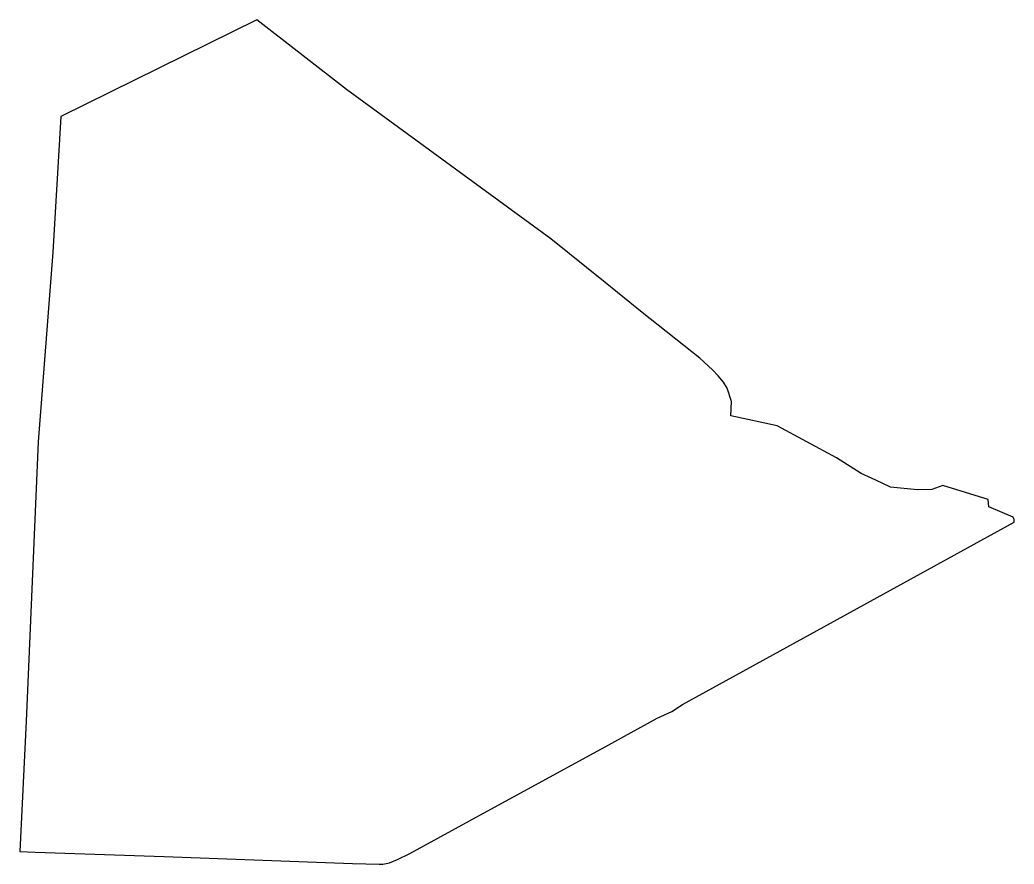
# Model space of a CAD drawing. Header units: millimetres. Extents: x 611760 to 612440, y 1361875 to 1362452.
import ezdxf

# ---------------------------------------------------------------- set-up
doc = ezdxf.new("R2010")
doc.units = ezdxf.units.MM

msp = doc.modelspace()

# ---------------------------------------------------------------- linework, layer by layer
at = {"flags": 128}
msp.add_lwpolyline([(611922.27, 1362451.96), (611788.27, 1362385.89), (611782.93, 1362293.14), (611772.84, 1362163.54), (611764.66, 1361972.83), (611760.36, 1361883.74), (611770.82, 1361883.19), (611858.89, 1361880.25), (611987.66, 1361875.5), (612005.8, 1361875.08), (612008.29, 1361875.07), (612012.83, 1361875.97), (612018.33, 1361878.21), (612026.9, 1361882.28), (612077.15, 1361909.87), (612160.35, 1361955.32), (612195.8, 1361974.77), (612205.9, 1361979.26), (612213.12, 1361984.23), (612305.18, 1362034.76), (612439.78, 1362108.84), (612439.7, 1362110.48), (612439.15, 1362112.26), (612422.39, 1362119.18), (612422.06, 1362124.12), (612391.07, 1362133.69), (612383.56, 1362131.05), (612373.75, 1362130.8), (612355.2, 1362132.58), (612345.19, 1362137.5), (612335.35, 1362141.95), (612318.41, 1362152.72), (612277.86, 1362174.62), (612246.2, 1362181.45), (612246.72, 1362191.2), (612243.67, 1362200.23), (612241.13, 1362204.49), (612237.57, 1362208.78), (612233.56, 1362212.87), (612224.94, 1362220.75), (612185.54, 1362251.96), (612160.32, 1362272.49), (612123.11, 1362302.32), (611983.63, 1362404.31), (611922.27, 1362451.96)], dxfattribs=at)

doc.saveas('drawing.dxf')
